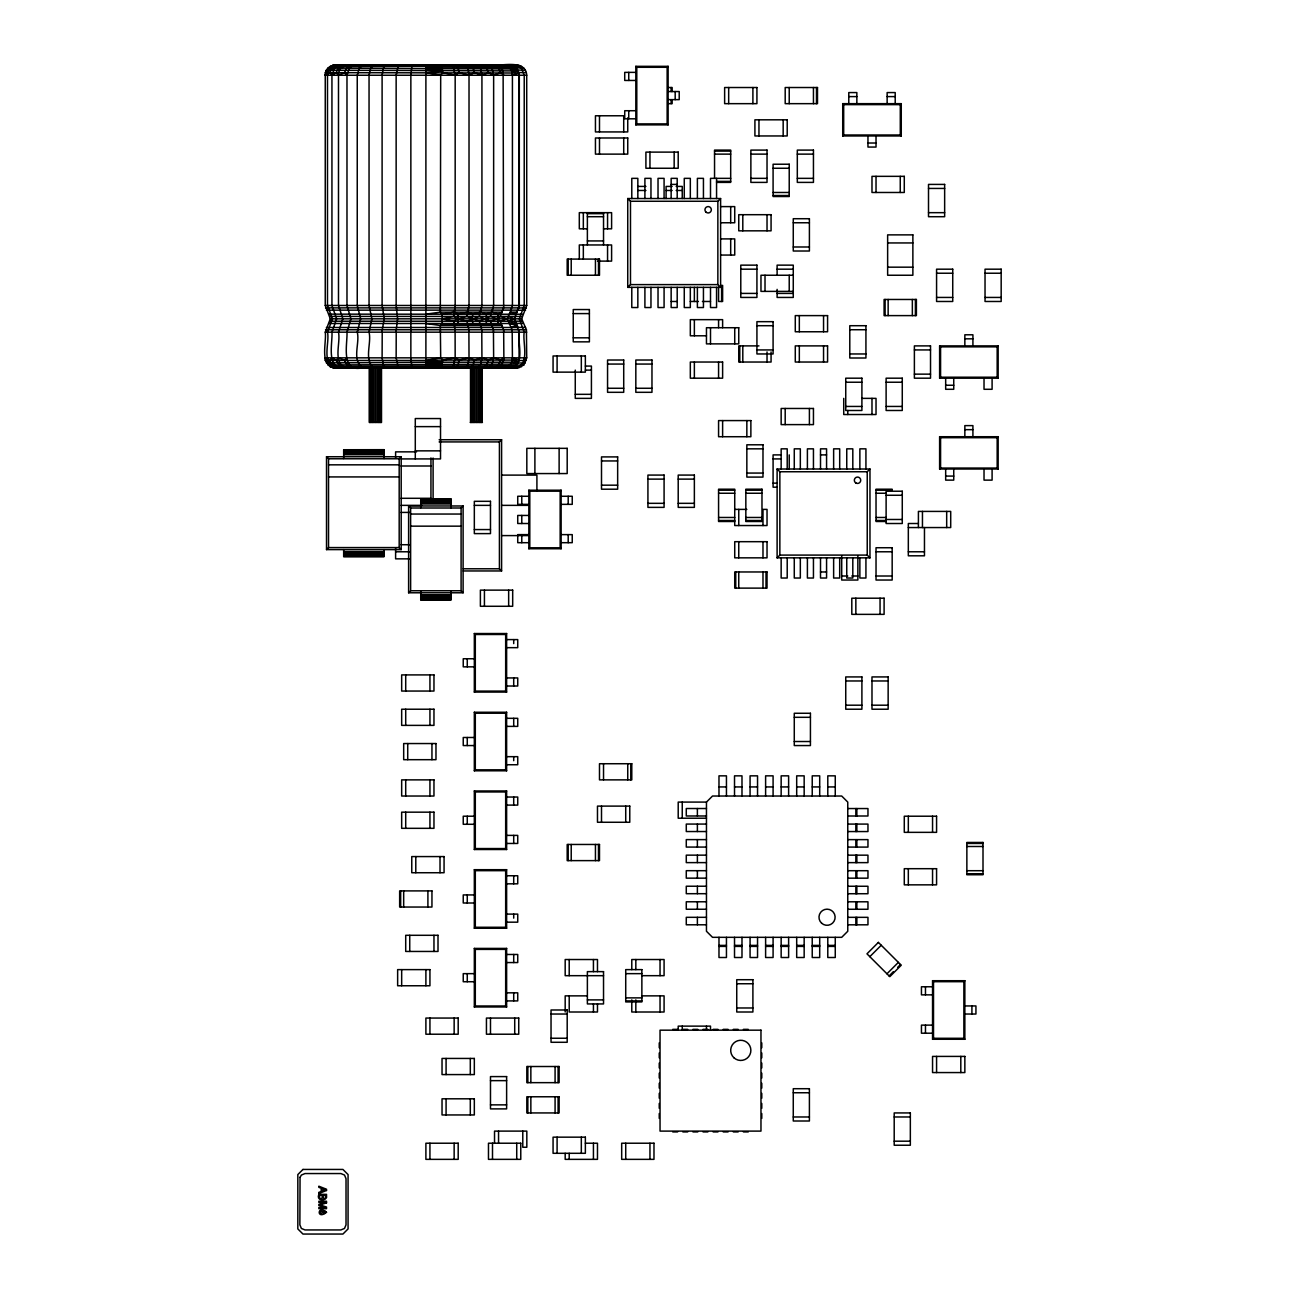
<?xml version="1.0" encoding="UTF-8"?>
<svg xmlns="http://www.w3.org/2000/svg" width="1299" height="1299" viewBox="0 0 1299 1299"><rect width="100%" height="100%" fill="white"/><g stroke="black" fill="none" stroke-linecap="round" stroke-linejoin="round"><path stroke-width="1.5" d="M335.061 65.145L332.447 65.502L493.588 65.145L499.466 66.152L503.119 70.925L503.655 307.879L500.196 316.42L497.355 318.823L490.437 321.226L479.299 316.42L466.991 321.226L457.54 318.823L453.789 316.42L441.936 318.823L453.789 321.226L457.54 318.823L466.991 316.42L479.299 321.226L490.437 316.42L497.355 318.823L500.196 321.226L507.048 318.823L510.263 312.15L515.508 314.147L518.837 307.879L519.113 75.245C519.194 70.13 515.053 65.161 509.776 65.145L335.061 65.145C329.8 65.21 324.62 69.756 325.253 75.245L325.253 305.476L330.287 318.823L325.253 332.171C326.861 342.563 318.482 367.179 336.181 367.926C320.723 363.996 329.897 342.709 327.494 332.171L332.414 318.823L327.494 305.476L327.494 75.245C327.397 69.009 333.421 64.203 339.51 65.145L334.687 68.1L331.943 75.245L331.943 305.476L336.636 318.823L331.943 332.171C332.804 342.871 325.367 369.988 344.966 367.926C332.674 361.284 340.825 343.05 338.487 332.171L342.855 318.823L338.487 305.476L338.487 75.245C338.422 62.466 353.312 65.599 361.658 65.145L441.839 66.152L442.732 72.63L440.686 75.245L440.329 312.15L442.131 314.147L442.131 323.5L440.329 325.497L440.686 357.842L442.748 360.083L441.092 367.926L361.658 367.926C340.273 372.375 347.645 343.326 346.979 332.171L350.925 318.823L346.979 305.476L346.979 75.245L349.301 68.1L352.841 65.502M500.196 321.226L503.655 329.767L503.866 357.842L503.103 362.21L499.498 366.903L493.588 367.926L441.092 367.926M498.085 367.585C504.905 369.939 512.845 365.392 512.423 357.842L512.179 329.767L507.048 318.823L500.196 316.42M453.789 316.42L455.17 305.476L455.17 75.245L452.896 65.405M326.39 327.494L518.041 327.494L514.453 318.823L519.308 305.476L519.308 75.245L516.515 67.97L509.793 64.95M500.294 64.95C509.013 64.447 526.176 62.011 526.712 75.245L526.712 305.476L521.678 318.823L526.42 329.719L526.712 357.842L325.253 357.842L325.302 360.456L425.893 360.456L442.748 360.083L455.17 357.842L459.115 360.083L457.962 365.701L455.868 367.926M509.793 368.137C526.192 365.604 517.051 342.449 519.308 332.171L514.907 321.178L514.907 316.469L521.954 316.469M442.131 314.147L454.439 312.15L457.914 314.147L457.914 323.5L454.439 325.497L442.131 323.5M526.712 75.245L325.253 75.245L326.601 70.195L330.287 66.509M325.302 360.456L330.011 366.578L335.061 367.926L516.45 368.137L523.708 365.116L526.712 357.842M466.991 316.42L469.02 305.476L469.02 75.245L468.095 68.993L465.659 65.405M503.866 357.842L500.911 360.083L493.636 357.842L488.619 360.083L481.929 357.842L474.557 360.083L472.868 365.701L469.8 367.926M425.893 314.147L440.329 312.15L501.917 312.15L498.199 314.147L491.948 312.15L486.346 314.147L480.533 312.15L472.804 314.147L472.235 318.823L472.804 323.5L480.533 325.497L486.362 323.5L491.948 325.497L498.199 323.5L501.917 325.497L440.329 325.497L425.893 323.5M479.299 316.42L481.929 305.476L481.929 75.245L480.727 68.993L477.577 65.405M488.619 360.083L486.443 365.701L482.497 367.926M486.346 314.147L486.362 323.5M490.437 316.42L493.636 305.476L493.636 75.245L492.175 68.993L488.375 65.405M500.911 360.083L498.296 365.701L493.588 367.926M498.199 314.147L497.355 318.823L498.199 323.5M344.966 65.502L340.468 66.509L337.172 70.195L336.279 72.63L338.487 75.245L344.511 72.63L346.638 68.1L352.402 65.145M411.962 65.502L410.857 75.245L410.857 357.842L411.962 367.585M336.181 367.926L329.134 364.97L326.552 360.456L327.494 357.842L332.723 364.97L338.909 367.585M334.785 65.502L336.181 65.145L331.196 66.509L327.543 70.195L326.552 72.63L327.494 75.245L332.723 68.1L339.51 65.145M325.253 75.245L326.552 72.63M330.238 360.456L331.943 357.842L336.279 360.456L340.468 366.578L344.966 367.926M398.355 65.502L396.146 75.245L396.146 305.476L397.624 318.823L396.227 329.767L396.146 357.842L398.355 367.585M452.994 367.585L455.17 357.842L455.088 329.767L453.789 321.226M336.279 360.456L338.487 357.842L344.511 360.456L348.327 366.578L352.841 367.585M332.447 367.585L506.009 367.585C512.358 369.679 519.373 364.548 519.113 357.842L518.837 329.767L325.546 329.767M344.511 360.456L346.979 357.842M668.124 124.866L667.15 123.892L667.15 67.288L668.124 66.33L635.828 66.33L635.828 124.866L668.124 124.866L668.124 66.33M635.828 124.866L636.786 123.892L636.786 67.288L635.828 66.33M401.196 549.607L399.183 547.577L399.183 458.774L401.196 456.745L326.52 456.745L326.52 549.607L401.196 549.607L401.196 456.745M326.52 549.607L328.533 547.577L328.533 458.774L326.52 456.745M627.742 287.355L630.486 284.611L717.86 284.611L720.604 287.355L720.604 198.536L627.742 198.536L627.742 287.355L720.604 287.355M627.742 198.536L630.486 201.264L717.86 201.264L720.604 198.536M463.24 570.959L501.593 570.959L499.417 568.783L499.417 441.92L501.593 439.744L439.143 439.744M463.11 592.782L461.096 590.753L461.096 508.006L463.11 505.977L408.617 505.977L408.617 592.782L463.11 592.782L463.11 505.977M842.726 135.957L843.684 134.999L900.288 134.999L901.262 135.957L901.262 103.66L842.726 103.66L842.726 135.957L901.262 135.957M408.617 592.782L410.63 590.753L410.63 508.006L408.617 505.977M842.726 103.66L843.684 104.634L900.288 104.634L901.262 103.66M561.136 548.746L560.161 547.788L560.161 491.184L561.136 490.21L528.839 490.21L528.839 548.746L561.136 548.746L561.136 490.21M528.839 548.746L529.797 547.788L529.797 491.184L528.839 490.21M506.626 692.075L505.668 691.1L505.668 634.497L506.626 633.539L474.33 633.539L474.33 692.075L506.626 692.075L506.626 633.539M474.33 692.075L475.304 691.1L475.304 634.497L474.33 633.539M506.626 770.794L505.668 769.82L505.668 713.216L506.626 712.258L474.33 712.258L474.33 770.794L506.626 770.794L506.626 712.258M474.33 770.794L475.304 769.82L475.304 713.216L474.33 712.258M506.626 849.514L505.668 848.556L505.668 791.952L506.626 790.977L474.33 790.977L474.33 849.514L506.626 849.514L506.626 790.977M939.615 378.188L940.573 377.213L997.177 377.213L998.152 378.188L998.152 345.891L939.615 345.891L939.615 378.188L998.152 378.188M474.33 849.514L475.304 848.556L475.304 791.952L474.33 790.977M777.111 557.839L779.855 555.095L867.229 555.095L869.973 557.839L869.973 469.02L777.111 469.02L777.111 557.839L869.973 557.839M777.111 469.02L779.855 471.748L867.229 471.748L869.973 469.02M939.615 345.891L940.573 346.849L997.177 346.849L998.152 345.891M506.626 928.233L505.668 927.275L505.668 870.671L506.626 869.697L474.33 869.697L474.33 928.233L506.626 928.233L506.626 869.697M474.33 928.233L475.304 927.275L475.304 870.671L474.33 869.697M939.615 469.02L940.573 468.062L997.177 468.062L998.152 469.02L998.152 436.724L939.615 436.724L939.615 469.02L998.152 469.02M939.615 436.724L940.573 437.698L997.177 437.698L998.152 436.724M506.626 1006.969L505.668 1005.994L505.668 949.39L506.626 948.416L474.33 948.416L474.33 1006.969L506.626 1006.969L506.626 948.416M474.33 1006.969L475.304 1005.994L475.304 949.39L474.33 948.416M706.461 802.084L712.518 796.027L841.703 796.027L847.76 802.084L847.76 931.269L841.703 937.326L712.518 937.326L706.461 931.269L706.461 802.084L678.208 802.084L678.208 818.224L706.461 818.224M869.827 956.665L881.242 945.25M886.957 973.795L898.372 962.38M889.101 975.939L893.371 971.652M897.658 967.382L900.516 964.524M964.848 1039.265L963.874 1038.291L963.874 981.687L964.848 980.713L932.552 980.713L932.552 1039.265L964.848 1039.265L964.848 980.713M932.552 1039.265L933.51 1038.291L933.51 981.687L932.552 980.713M385.348 65.502L383.384 68.1L382.101 75.245L382.101 305.476L384.293 318.823L382.231 329.767L382.101 357.842L383.384 364.97L385.348 367.585M465.821 367.585L468.078 364.11L469.02 357.842L468.89 329.767L466.991 321.226M373.251 65.502L370.702 68.1L369.046 75.245L369.046 305.476L371.887 318.823L369.046 332.171C371.741 343.066 363.915 358.816 373.251 367.585M477.772 367.585L480.727 364.11L481.929 357.842L481.767 329.767L479.299 321.226M503.866 75.245L500.846 72.63L493.636 75.245L488.57 72.63L481.929 75.245L474.508 72.63L469.02 75.245L459.083 72.63L455.17 75.245L442.732 72.63M362.34 65.502L359.255 68.1L357.241 75.245L357.241 305.476L360.684 318.823L357.241 332.171C360.115 342.887 351.526 359.774 362.34 367.585M336.279 72.63L331.943 75.245L330.238 72.63M488.619 367.585L492.175 364.11L493.636 357.842L493.441 329.767L490.437 321.226M519.097 367.779L502.762 367.926L506.529 366.903M472.804 323.5L467.932 325.497L457.914 323.5M511.433 327.494L516.775 325.497L509.078 323.5L329.134 323.5M497.809 65.405C502.989 64.398 509.63 65.194 511.595 70.925L517.099 68.993L327.916 68.1M516.775 312.15L510.263 312.15L512.423 305.476L512.423 75.245L518.869 73.02L325.302 72.63M510.572 68.993L515.622 67.369L425.893 68.1M383.465 65.502L384.65 65.145M512.423 75.245L512.131 72.63L518.204 70.925L326.325 70.195M509.192 67.369L513.836 66.168L330.011 66.509M459.115 360.083L469.02 357.842L474.557 360.083M370.962 65.502L372.504 65.145M457.914 314.147L467.932 312.15L472.804 314.147M359.823 65.502L361.658 65.145M440.686 357.842L425.893 360.456L442.618 362.21L518.187 362.21L512.212 360.083M507.536 66.152L511.855 65.405L502.762 65.145M514.209 368.137C531.031 366.026 522.214 342.579 524.228 332.171L519.308 318.823L524.228 305.476L524.228 75.245L521.289 67.97L514.209 64.95M442.618 70.925L425.893 72.63L440.686 75.245M332.706 65.502L336.181 65.145M512.098 367.032L504.986 367.585L513.868 366.903L509.208 365.701M425.893 70.195L442.423 68.993M338.909 65.502L344.966 65.145M330.011 366.578L515.638 365.701M327.916 364.97L517.083 364.11L511.579 362.21M437.86 367L425.893 367.585L513.868 366.903M326.325 362.892L442.618 362.21M509.078 323.5L515.508 323.483L508.347 321.226L514.453 318.823L508.347 316.42M512.261 65.307L519.097 65.307M511.855 65.405L425.893 65.145L425.893 367.926M514.55 66.33L521.581 66.33M636.786 67.288L667.15 67.288M516.515 67.97L523.708 67.97M518.041 70.097L525.332 70.097M518.983 72.582L526.355 72.582M635.828 72.371L624.722 72.371L624.722 80.457L635.828 80.457M668.124 87.52L672.151 87.52L672.151 91.547M668.124 91.547L679.215 91.547L679.215 99.633L668.124 99.633M848.783 96.597L856.853 96.597M887.136 96.597L895.206 96.597M668.124 103.66L672.151 103.66L672.151 99.633M635.828 110.724L624.722 110.724L624.722 118.81L635.828 118.81M636.786 123.892L667.15 123.892M867.959 143.02L876.029 143.02M714.547 151.106L730.688 151.106M714.547 154.126L730.688 154.126M750.871 154.126L767.027 154.126M797.31 154.126L813.45 154.126M773.084 168.253L789.224 168.253M730.688 178.353L710.504 178.353L710.504 198.536M750.871 178.353L767.027 178.353M797.31 178.353L813.45 178.353M716.561 181.373L730.688 181.373M716.561 182.396L730.688 182.396L730.688 150.099L714.547 150.099L714.547 178.353M671.145 184.409L677.201 184.409M637.841 186.423L645.912 186.423M672.151 186.423L666.095 186.423L666.095 198.536M676.194 186.423L682.251 186.423L682.251 198.536M928.509 188.436L944.649 188.436M637.841 190.466L645.912 190.466M666.095 190.466L672.151 190.466M676.194 190.466L682.251 190.466M773.084 192.479L789.224 192.479M773.084 195.516L789.224 195.516M720.604 206.606L734.731 206.606L734.731 222.762L720.604 222.762M928.509 212.663L944.649 212.663M587.375 213.669L603.532 213.669M587.375 216.706L603.532 216.706M793.267 222.762L809.407 222.762M587.375 228.819L579.305 228.819L579.305 212.663L611.602 212.663L611.602 228.819L603.532 228.819M720.604 238.902L734.731 238.902L734.731 255.059L720.604 255.059M587.375 240.932L603.532 240.932M887.639 242.945L912.872 242.945M793.267 246.989L809.407 246.989M597.475 261.115L611.602 261.115L611.602 244.959L579.305 244.959L579.305 259.086M887.639 267.172L912.872 267.172M740.787 269.185L756.927 269.185M777.111 269.185L793.267 269.185M936.579 273.228L952.735 273.228M985.032 273.228L1001.172 273.228M793.267 275.242L760.97 275.242L760.97 291.382L793.267 291.382M740.787 293.412L756.927 293.412M777.111 293.412L793.267 293.412M936.579 297.439L952.735 297.439M985.032 297.439L1001.172 297.439M671.145 301.482L677.201 301.482M690.321 301.482L698.391 301.482M702.434 301.482L710.504 301.482M325.253 305.476L526.712 305.476M325.546 307.879L518.837 307.879M519.032 307.928L526.42 307.928M326.39 310.152L518.041 310.136M518.22 310.234L525.543 310.234M573.249 313.595L589.389 313.595M329.134 314.147L522.799 314.244M329.995 316.42L514.713 316.42M330.287 318.823L521.678 318.823M329.995 321.226L514.713 321.226M514.907 321.178L521.954 321.178M515.687 323.402L522.799 323.402M756.927 325.708L773.084 325.708M518.22 327.397L525.543 327.397M519.032 329.719L526.42 329.719M849.79 329.735L865.93 329.735M325.253 332.171L526.712 332.171M706.461 335.792L690.321 335.792L690.321 319.651L722.617 319.651L722.617 327.721M573.249 337.821L589.389 337.821M964.848 338.828L972.919 338.828M758.957 345.891L738.758 345.891L738.758 362.031L771.07 362.031L771.07 351.948M756.927 349.934L773.084 349.934M914.382 349.934L930.522 349.934M849.79 353.961L865.93 353.961M442.748 360.083L518.869 360.083L512.423 357.842M518.983 360.505L526.355 360.505M518.041 362.989L525.332 362.989M607.559 364.061L623.715 364.061M635.828 364.061L651.968 364.061M516.515 365.116L523.708 365.116M585.362 366.074L591.418 366.074L591.418 398.371L575.262 398.371L575.262 370.118M514.55 366.756L521.581 366.756M585.362 370.118L591.418 370.118M914.382 374.144L930.522 374.144M845.746 382.231L861.903 382.231M886.113 382.231L902.269 382.231M945.672 385.251L953.742 385.251M607.559 388.271L623.715 388.271M635.828 388.271L651.968 388.271M575.262 394.328L591.418 394.328M861.903 398.371L876.029 398.371L876.029 414.527L843.733 414.527L843.733 398.371M845.746 406.441L861.903 406.441M886.113 406.441L902.269 406.441M470.303 422.435L482.416 422.435M415.29 426.624L440.523 426.624M964.848 429.66L972.919 429.66M439.127 441.92L499.417 441.92M746.844 448.837L762.984 448.837M343.667 449.925L384.049 449.925M343.667 450.233L384.049 450.233M343.667 450.656L384.049 450.656M415.29 450.85L440.523 450.85M343.667 451.159L384.049 451.159M343.667 451.76L384.049 451.76M416.541 451.857L395.61 451.857L395.61 457.914M343.667 452.442L384.049 452.442M343.667 453.172L384.049 453.172M343.667 453.936L384.049 453.936M343.667 454.731L384.049 454.731M781.154 454.894L773.084 454.894L773.084 487.19L777.111 487.19M820.513 454.894L826.57 454.894M328.533 458.774L399.183 458.774M401.099 458.92L440.523 458.92L440.523 418.554L415.29 418.554L415.29 458.92M773.084 458.92L781.154 458.92M601.502 460.95L617.658 460.95M328.533 464.831L399.183 464.831M401.05 466L430.943 466M746.844 473.063L762.984 473.063M501.593 475.109L536.909 475.109L536.909 491.249M945.672 476.084L953.742 476.084M328.533 476.928L399.183 476.928M647.925 479.12L664.081 479.12M678.208 479.12L694.364 479.12M773.084 483.147L777.111 483.147M601.502 485.177L617.658 485.177M892.169 489.203L876.029 489.203L876.029 521.5L886.113 521.5M718.574 490.21L734.731 490.21M745.837 490.21L761.977 490.21M876.029 490.21L892.169 490.21M529.797 491.184L560.161 491.184M718.574 493.247L734.731 493.247M745.837 493.247L761.977 493.247M876.029 493.247L886.113 493.247M886.113 495.26L902.269 495.26M528.839 496.267L517.733 496.267L517.733 504.353L528.839 504.353M561.136 496.267L572.242 496.267L572.242 504.353L561.136 504.353M401.05 498.296L430.943 498.296M420.73 499.157L451.013 499.157M420.73 499.466L451.013 499.466M420.73 499.871L451.013 499.871M420.73 500.391L451.013 500.391M420.73 500.992L451.013 500.992M420.73 501.674L451.013 501.674M420.73 502.404L451.013 502.404M420.73 503.168L451.013 503.168M647.925 503.33L664.081 503.33M678.208 503.33L694.364 503.33M420.73 503.963L451.013 503.963M401.099 505.36L421.737 505.36M474.33 505.36L490.486 505.36M501.593 505.36L527.784 505.36M410.63 508.006L461.096 508.006M734.731 509.387L746.844 509.387M401.05 512.423L409.948 512.423M410.63 514.047L461.096 514.047M528.839 515.443L517.733 515.443L517.733 523.513L528.839 523.513M718.574 517.473L734.731 517.473M745.837 517.473L761.977 517.473M876.029 517.473L886.113 517.473M886.113 519.486L902.269 519.486M718.574 520.493L734.731 520.493M745.837 520.493L761.977 520.493M876.029 520.493L886.113 520.493M734.731 521.5L718.574 521.5L718.574 489.203L734.731 489.203L734.731 525.543L767.027 525.543L767.027 509.387L762.984 509.387L762.984 525.543M918.409 523.513L908.326 523.513L908.326 555.81L924.466 555.81L924.466 527.556M410.63 526.16L461.096 526.16M908.326 527.556L950.706 527.556L950.706 511.416L918.409 511.416L918.409 527.556M474.33 529.57L490.486 529.57M528.839 534.62L517.733 534.62L517.733 542.69L528.839 542.69M561.136 534.62L572.242 534.62L572.242 542.69L561.136 542.69M501.593 535.594L527.784 535.594M401.05 544.719L409.948 544.719M328.533 547.577L399.183 547.577M529.797 547.788L560.161 547.788M343.667 551.62L384.049 551.62M395.61 551.783L409.656 551.783M876.029 551.783L892.169 551.783M908.326 551.783L924.466 551.783M343.667 552.416L384.049 552.416M343.667 553.179L384.049 553.179M343.667 553.91L384.049 553.91M343.667 554.592L384.049 554.592M343.667 555.193L384.049 555.193M343.667 555.696L384.049 555.696M343.667 556.118L384.049 556.118M343.667 556.427L384.049 556.427M409.948 558.846L395.61 558.846L395.61 548.243M463.256 568.783L499.417 568.783M820.513 571.966L826.57 571.966M841.703 576.009L847.76 576.009M851.803 576.009L857.86 576.009M876.029 576.009L892.169 576.009M410.63 590.753L461.096 590.753M420.73 594.796L451.013 594.796M420.73 595.591L451.013 595.591M420.73 596.355L451.013 596.355M420.73 597.085L451.013 597.085M420.73 597.767L451.013 597.767M420.73 598.368L451.013 598.368M420.73 598.871L451.013 598.871M420.73 599.294L451.013 599.294M420.73 590.948L420.73 599.846L451.013 599.781L451.013 590.948M420.73 599.846L451.013 599.846M475.304 634.497L505.668 634.497M506.626 639.595L517.733 639.595L517.733 647.665L506.626 647.665M474.33 658.755L463.24 658.755L463.24 666.842L474.33 666.842M506.626 677.932L517.733 677.932L517.733 686.018L506.626 686.018M845.746 680.968L861.903 680.968M871.986 680.968L888.143 680.968M475.304 691.1L505.668 691.1M845.746 705.195L861.903 705.195M871.986 705.195L888.143 705.195M475.304 713.216L505.668 713.216M794.274 717.308L810.43 717.308M506.626 718.315L517.733 718.315L517.733 726.385L506.626 726.385M474.33 737.491L463.24 737.491L463.24 745.561L474.33 745.561M794.274 741.518L810.43 741.518M506.626 756.668L517.733 756.668L517.733 764.738L506.626 764.738M475.304 769.82L505.668 769.82M718.98 786.934L726.45 786.934M734.52 786.934L741.989 786.934M750.075 786.934L757.544 786.934M765.614 786.934L773.084 786.934M781.154 786.934L788.623 786.934M796.693 786.934L804.162 786.934M812.232 786.934L819.701 786.934M827.788 786.934L835.257 786.934M475.304 791.952L505.668 791.952M506.626 797.034L517.733 797.034L517.733 805.104L506.626 805.104M706.461 808.514L686.278 808.514L686.278 815.983L706.461 815.983M847.76 808.546L867.959 808.546L867.959 815.999L847.76 815.999M474.33 816.21L463.24 816.21L463.24 824.28L474.33 824.28M706.461 824.069L686.278 824.069L686.278 831.539L706.461 831.539M847.76 824.086L867.959 824.086L867.959 831.555L847.76 831.555M506.626 835.387L517.733 835.387L517.733 843.457L506.626 843.457M706.461 839.609L686.278 839.609L686.278 847.078L706.461 847.078M847.76 839.625L867.959 839.625L867.959 847.094L847.76 847.094M966.862 843.457L983.002 843.457M966.862 846.493L983.002 846.493M475.304 848.556L505.668 848.556M706.461 855.148L686.278 855.148L686.278 862.617L706.461 862.617M847.76 855.164L867.959 855.164L867.959 862.633L847.76 862.633M475.304 870.671L505.668 870.671M706.461 870.687L686.278 870.687L686.278 878.156L706.461 878.156M847.76 870.703L867.959 870.703L867.959 878.173L847.76 878.173M966.862 870.703L983.002 870.703M966.862 873.74L983.002 873.74M506.626 875.753L517.733 875.753L517.733 883.823L506.626 883.823M706.461 886.227L686.278 886.227L686.278 893.696L706.461 893.696M847.76 886.259L867.959 886.259L867.959 893.728L847.76 893.728M474.33 894.93L463.24 894.93L463.24 903L474.33 903M706.461 901.782L686.278 901.782L686.278 909.251L706.461 909.251M847.76 901.798L867.959 901.798L867.959 909.268L847.76 909.268M506.626 914.106L517.733 914.106L517.733 922.176L506.626 922.176M706.461 917.321L686.278 917.321L686.278 924.791L706.461 924.791M847.76 917.338L867.959 917.338L867.959 924.807L847.76 924.807M475.304 927.275L505.668 927.275M718.98 945.396L726.45 945.396M734.52 945.396L741.989 945.396M750.075 945.396L757.544 945.396M765.614 945.396L773.084 945.396M781.154 945.396L788.623 945.396M796.693 945.396L804.162 945.396M812.232 945.396L819.701 945.396M827.788 945.396L835.257 945.396M718.98 946.403L726.45 946.403M734.52 946.403L741.989 946.403M750.075 946.403L757.544 946.403M765.614 946.403L773.084 946.403M781.154 946.403L788.623 946.403M796.693 946.403L804.162 946.403M812.232 946.403L819.701 946.403M827.788 946.403L835.257 946.403M475.304 949.39L505.668 949.39M506.626 954.473L517.733 954.473L517.733 962.559L506.626 962.559M474.33 973.649L463.24 973.649L463.24 981.735L474.33 981.735M625.728 973.649L641.868 973.649M603.532 975.679L565.179 975.679L565.179 959.523L597.475 959.523L597.475 971.636M641.868 975.679L664.081 975.679L664.081 959.523L631.785 959.523L631.785 969.622M933.51 981.687L963.874 981.687M736.744 983.749L752.9 983.749M932.552 986.769L921.446 986.769L921.446 994.855L932.552 994.855M506.626 992.826L517.733 992.826L517.733 1000.912L506.626 1000.912M587.375 995.862L565.179 995.862L565.179 1012.002M641.868 995.862L664.081 995.862L664.081 1012.002L631.785 1012.002L631.785 999.889M625.728 997.876L641.868 997.876M587.375 999.889L603.532 999.889M625.728 1000.912L641.868 1000.912M475.304 1005.994L505.668 1005.994M964.848 1005.946L975.939 1005.946L975.939 1014.032L964.848 1014.032M736.744 1007.975L752.9 1007.975M551.036 1014.032L567.192 1014.032M932.552 1025.122L921.446 1025.122L921.446 1033.208L932.552 1033.208M672.752 1029.36L677.607 1029.36M682.852 1029.36L687.691 1029.36M692.952 1029.36L697.79 1029.36M703.035 1029.36L707.874 1029.36M713.135 1029.36L717.974 1029.36M723.218 1029.36L728.073 1029.36M733.318 1029.36L738.157 1029.36M743.401 1029.36L748.256 1029.36M551.036 1038.242L567.192 1038.242M933.51 1038.291L963.874 1038.291M490.486 1080.638L506.626 1080.638M793.267 1092.751L809.407 1092.751M490.486 1104.864L506.626 1104.864M793.267 1116.978L809.407 1116.978M894.199 1116.978L910.339 1116.978M672.752 1131.916L677.607 1131.916M682.852 1131.916L687.691 1131.916M692.952 1131.916L697.79 1131.916M703.035 1131.916L707.874 1131.916M713.135 1131.916L717.974 1131.916M723.218 1131.916L728.073 1131.916M733.318 1131.916L738.157 1131.916M743.401 1131.916L748.256 1131.916M894.199 1141.188L910.339 1141.188M585.362 1143.217L597.475 1143.217L597.475 1159.358L565.179 1159.358L565.179 1153.301M504.986 367.585L511.92 367.649L506.009 367.585M425.893 366.578L441.839 366.903M441.839 66.152L425.893 65.502L441.092 65.145M425.893 364.97L442.163 365.701M344.966 367.585L352.402 367.926M425.893 66.509L442.147 67.369M425.893 362.892L442.423 364.11M334.785 367.585L339.51 367.926M332.706 367.585L335.061 367.926M493.588 65.145L498.296 67.369L500.846 72.63M482.497 65.145L486.427 67.369L488.57 72.63M361.658 367.926L358.102 366.578M469.8 65.145L472.852 67.369L474.508 72.63M384.65 367.926L382.361 366.578M455.868 65.145L457.962 67.369L459.083 72.63M397.819 367.926L396.26 366.578M411.686 367.926L410.89 366.578M344.511 72.63L346.979 75.245M325.253 357.842L326.552 360.456M511.595 70.925L512.131 72.63M997.177 346.849L997.177 377.213M997.177 437.698L997.177 468.062M992.095 378.188L992.095 389.294L984.025 389.294L984.025 378.188M992.095 469.02L992.095 480.127L984.025 480.127L984.025 469.02M972.919 345.891L972.919 334.785L964.848 334.785L964.848 345.891M972.919 436.724L972.919 425.617L964.848 425.617L964.848 436.724M971.912 1005.946L971.912 1014.032M960.805 1056.412L960.805 1072.568M953.742 378.188L953.742 389.294L945.672 389.294L945.672 378.188M953.742 469.02L953.742 480.127L945.672 480.127L945.672 469.02M946.679 511.416L946.679 527.556M940.573 346.849L940.573 377.213M940.573 437.698L940.573 468.062M936.579 1056.412L936.579 1072.568M932.552 816.21L932.552 832.35M932.552 868.69L932.552 884.846M925.473 986.769L925.473 994.855M925.473 1025.122L925.473 1033.208M922.452 511.416L922.452 527.556M915.389 299.468L915.389 315.608M912.353 299.468L912.353 315.608M908.326 816.21L908.326 832.35M908.326 868.69L908.326 884.846M900.288 104.634L900.288 134.999M900.256 176.339L900.256 192.479M895.206 103.66L895.206 92.57L887.136 92.57L887.136 103.66M888.143 299.468L888.143 315.608M885.106 299.468L885.106 315.608M880.056 598.206L880.056 614.362M876.029 135.957L876.029 147.063L867.959 147.063L867.959 135.957M876.029 176.339L876.029 192.479M871.986 398.371L871.986 414.527M867.229 471.748L867.229 555.095M865.93 469.02L865.93 448.837L859.873 448.837L859.873 469.02M865.93 557.839L865.93 578.023L859.873 578.023L859.873 557.839M857.86 555.81L857.86 580.036L841.703 580.036L841.703 555.81M856.853 103.66L856.853 92.57L848.783 92.57L848.783 103.66M856.853 808.546L856.853 815.999M856.853 824.086L856.853 831.555M856.853 839.625L856.853 847.094M856.853 855.164L856.853 862.633M856.853 870.703L856.853 878.173M856.853 886.259L856.853 893.728M856.853 901.798L856.853 909.268M856.853 917.338L856.853 924.807M855.846 598.206L855.846 614.362M855.846 808.546L855.846 815.999M855.846 824.086L855.846 831.555M855.846 839.625L855.846 847.094M855.846 855.164L855.846 862.633M855.846 870.703L855.846 878.173M855.846 886.259L855.846 893.728M855.846 901.798L855.846 909.268M855.846 917.338L855.846 924.807M852.81 469.02L852.81 448.837L846.753 448.837L846.753 469.02M852.81 557.839L852.81 578.023L846.753 578.023L846.753 557.839M847.76 410.484L847.76 414.527M843.684 104.634L843.684 134.999M839.69 469.02L839.69 448.837L833.633 448.837L833.633 469.02M839.69 557.839L839.69 578.023L833.633 578.023L833.633 557.839M835.257 796.027L835.257 775.844L827.788 775.844L827.788 796.027M835.257 937.326L835.257 957.509L827.788 957.509L827.788 937.326M826.57 469.02L826.57 448.837L820.513 448.837L820.513 469.02M826.57 557.839L826.57 578.023L820.513 578.023L820.513 557.839M823.55 315.608L823.55 331.765M823.55 345.891L823.55 362.031M819.701 796.027L819.701 775.844L812.232 775.844L812.232 796.027M819.701 937.326L819.701 957.509L812.232 957.509L812.232 937.326M816.486 87.52L816.486 103.66M813.45 87.52L813.45 103.66M813.45 469.02L813.45 448.837L807.393 448.837L807.393 469.02M813.45 557.839L813.45 578.023L807.393 578.023L807.393 557.839M809.407 408.471L809.407 424.611M804.162 796.027L804.162 775.844L796.693 775.844L796.693 796.027M804.162 937.326L804.162 957.509L796.693 957.509L796.693 937.326M800.33 469.02L800.33 448.837L794.274 448.837L794.274 469.02M800.33 557.839L800.33 578.023L794.274 578.023L794.274 557.839M799.323 315.608L799.323 331.765M799.323 345.891L799.323 362.031M789.224 87.52L789.224 103.66M789.224 275.242L789.224 291.382M789.224 454.894L789.224 469.02M788.623 796.027L788.623 775.844L781.154 775.844L781.154 796.027M788.623 937.326L788.623 957.509L781.154 957.509L781.154 937.326M787.21 469.02L787.21 448.837L781.154 448.837L781.154 469.02M787.21 557.839L787.21 578.023L781.154 578.023L781.154 557.839M785.197 408.471L785.197 424.611M783.167 119.817L783.167 135.957M779.855 471.748L779.855 555.095M777.111 275.242L777.111 265.142L793.267 265.142L793.267 297.439L777.111 297.439L777.111 289.368M773.084 796.027L773.084 775.844L765.614 775.844L765.614 796.027M773.084 937.326L773.084 957.509L765.614 957.509L765.614 937.326M767.027 214.692L767.027 230.832M767.027 351.948L767.027 362.031M766.02 571.966L766.02 588.122M765.014 275.242L765.014 291.382M762.984 541.683L762.984 557.839M762.984 571.966L762.984 588.122M761.782 1042.886L761.782 1047.741M761.782 1052.986L761.782 1057.824M761.782 1063.069L761.782 1067.924M761.782 1073.169L761.782 1078.008M761.782 1083.269L761.782 1088.107M761.782 1093.352L761.782 1098.191M761.782 1103.452L761.782 1108.291M761.782 1113.535L761.782 1118.39M758.957 119.817L758.957 135.957M757.544 796.027L757.544 775.844L750.075 775.844L750.075 796.027M757.544 937.326L757.544 957.509L750.075 957.509L750.075 937.326M752.9 87.52L752.9 103.66M746.844 420.584L746.844 436.724M742.801 214.692L742.801 230.832M742.801 345.891L742.801 362.031M741.989 796.027L741.989 775.844L734.52 775.844L734.52 796.027M741.989 937.326L741.989 957.509L734.52 957.509L734.52 937.326M739.781 345.891L739.781 362.031M738.758 509.387L738.758 525.543M738.758 541.683L738.758 557.839M738.758 571.966L738.758 588.122M735.737 571.966L735.737 588.122M734.731 327.721L734.731 343.878M730.688 206.606L730.688 222.762M730.688 238.902L730.688 255.059M728.674 87.52L728.674 103.66M726.45 796.027L726.45 775.844L718.98 775.844L718.98 796.027M726.45 937.326L726.45 957.509L718.98 957.509L718.98 937.326M722.617 285.342L722.617 301.482L718.574 301.482L718.574 287.355M722.617 420.584L722.617 436.724M721.611 285.342L721.611 301.482M718.574 319.651L718.574 327.721M718.574 362.031L718.574 378.188M717.86 201.264L717.86 284.611M716.561 178.353L716.561 198.536M716.561 287.355L716.561 307.538L710.504 307.538L710.504 287.355M710.504 327.721L710.504 343.878M710.504 1030.172L710.504 1026.129L678.208 1026.129L678.208 1030.172M706.461 1026.129L706.461 1030.172M703.441 198.536L703.441 178.353L697.384 178.353L697.384 198.536M703.441 287.355L703.441 307.538L697.384 307.538L697.384 287.355M697.384 808.514L697.384 815.983M697.384 824.069L697.384 831.539M697.384 839.609L697.384 847.078M697.384 855.148L697.384 862.617M697.384 870.687L697.384 878.156M697.384 886.227L697.384 893.696M697.384 901.782L697.384 909.251M697.384 917.321L697.384 924.791M694.364 287.355L694.364 301.482M694.364 319.651L694.364 335.792M694.364 362.031L694.364 378.188M690.321 198.536L690.321 178.353L684.264 178.353L684.264 198.536M690.321 287.355L690.321 307.538L684.264 307.538L684.264 287.355M682.251 802.084L682.251 818.224M682.251 1026.129L682.251 1030.172M677.201 198.536L677.201 178.353L671.145 178.353L671.145 198.536M677.201 287.355L677.201 307.538L671.145 307.538L671.145 287.355M675.188 91.547L675.188 99.633M674.165 152.113L674.165 168.253M671.145 87.52L671.145 91.547M671.145 99.633L671.145 103.66M664.081 198.536L664.081 178.353L658.025 178.353L658.025 198.536M664.081 287.355L664.081 307.538L658.025 307.538L658.025 287.355M660.038 959.523L660.038 975.679M660.038 995.862L660.038 1012.002M659.243 1042.886L659.243 1047.741M659.243 1052.986L659.243 1057.824M659.243 1063.069L659.243 1067.924M659.243 1073.169L659.243 1078.008M659.243 1083.269L659.243 1088.107M659.243 1093.352L659.243 1098.191M659.243 1103.452L659.243 1108.291M659.243 1113.535L659.243 1118.39M650.961 198.536L650.961 178.353L644.905 178.353L644.905 198.536M650.961 287.355L650.961 307.538L644.905 307.538L644.905 287.355M649.955 152.113L649.955 168.253M649.955 1143.217L649.955 1159.358M637.841 198.536L637.841 178.353L631.785 178.353L631.785 198.536M637.841 287.355L637.841 307.538L631.785 307.538L631.785 287.355M635.828 959.523L635.828 969.622M635.828 999.889L635.828 1012.002M630.778 763.731L630.778 779.871M630.486 201.264L630.486 284.611M628.748 72.371L628.748 80.457M628.748 110.724L628.748 118.81M627.742 117.803L627.742 131.93L595.445 131.93L595.445 115.773L623.715 115.773L623.715 131.93M627.742 763.731L627.742 779.871M625.728 806.111L625.728 822.267M625.728 1143.217L625.728 1159.358M623.715 137.986L623.715 154.126M607.559 212.663L607.559 228.819M607.559 244.959L607.559 261.115M603.532 212.663L603.532 244.959M603.532 763.731L603.532 779.871M601.502 806.111L601.502 822.267M599.489 115.773L599.489 131.93M599.489 137.986L599.489 154.126M598.482 259.086L598.482 275.242M598.482 844.464L598.482 860.62M597.475 1003.932L597.475 1012.002L569.206 1012.002L569.206 995.862M595.445 259.086L595.445 275.242M595.445 844.464L595.445 860.62M593.432 959.523L593.432 971.636M593.432 1003.932L593.432 1012.002M593.432 1143.217L593.432 1159.358M587.375 212.663L587.375 244.959M583.332 212.663L583.332 228.819M583.332 244.959L583.332 259.086M581.319 355.975L581.319 372.131M581.319 1137.161L581.319 1153.301M571.219 259.086L571.219 275.242M571.219 844.464L571.219 860.62M569.206 959.523L569.206 975.679M569.206 1153.301L569.206 1159.358M568.199 259.086L568.199 275.242M568.199 496.267L568.199 504.353M568.199 534.62L568.199 542.69M568.199 844.464L568.199 860.62M559.122 448.334L559.122 473.567M558.099 1066.511L558.099 1082.652M558.099 1096.778L558.099 1112.934M557.092 355.975L557.092 372.131M557.092 1137.161L557.092 1153.301M555.079 1066.511L555.079 1082.652M555.079 1096.778L555.079 1112.934M534.896 448.334L534.896 473.567M530.853 1066.511L530.853 1082.652M530.853 1096.778L530.853 1112.934M527.832 1066.511L527.832 1082.652M527.832 1096.778L527.832 1112.934M522.783 1131.104L522.783 1147.244L526.826 1147.244L526.826 1131.104L494.529 1131.104L494.529 1143.217M521.776 496.267L521.776 504.353M521.776 515.443L521.776 523.513M521.776 534.62L521.776 542.69M516.726 1143.217L516.726 1159.358M514.713 1018.059L514.713 1034.215M513.706 639.595L513.706 643.622M513.706 677.932L513.706 686.018M513.706 718.315L513.706 726.385M513.706 756.668L513.706 760.694M513.706 797.034L513.706 805.104M513.706 835.387L513.706 843.457M513.706 875.753L513.706 883.823M513.706 914.106L513.706 918.149M513.706 954.473L513.706 962.559M513.706 992.826L513.706 1000.912M508.656 590.136L508.656 606.276M501.593 439.744L501.593 570.959M498.556 1131.104L498.556 1143.217M492.5 1143.217L492.5 1159.358M490.486 1018.059L490.486 1034.215M484.43 590.136L484.43 606.276M482.205 367.926L482.205 422.435M481.604 367.926L481.604 422.435M480.63 367.926L480.63 422.435M479.38 367.926L479.38 422.435M477.918 367.926L477.918 422.435M476.36 367.926L476.36 422.435M474.784 367.926L474.784 422.435M473.323 367.926L473.323 422.435M472.073 367.926L472.073 422.435M471.115 367.926L471.115 422.435M470.514 367.926L470.514 422.435M470.303 1058.441L470.303 1074.582M470.303 1098.808L470.303 1114.948M467.267 658.755L467.267 666.842M467.267 737.491L467.267 745.561M467.267 816.21L467.267 824.28M467.267 894.93L467.267 903M467.267 973.649L467.267 981.735M454.147 1018.059L454.147 1034.215M454.147 1143.217L454.147 1159.358M451.013 507.812L451.013 498.913L420.73 498.978L420.73 507.812M446.077 1058.441L446.077 1074.582M446.077 1098.808L446.077 1114.948M440.02 856.577L440.02 872.733M433.963 935.296L433.963 951.453M433.103 458.027L433.103 500.326M431.95 743.548L431.95 759.688M430.943 457.914L430.943 500.31M429.937 674.912L429.937 691.052M429.937 709.222L429.937 725.378M429.937 779.871L429.937 796.027M429.937 812.167L429.937 828.324M429.937 1018.059L429.937 1034.215M429.937 1143.217L429.937 1159.358M427.907 890.903L427.907 907.043M425.893 969.622L425.893 985.762M415.794 856.577L415.794 872.733M409.737 935.296L409.737 951.453M407.724 743.548L407.724 759.688M405.71 674.912L405.71 691.052M405.71 709.222L405.71 725.378M405.71 779.871L405.71 796.027M405.71 812.167L405.71 828.324M403.68 890.903L403.68 907.043M401.667 969.622L401.667 985.762M400.66 890.903L400.66 907.043M384.049 458.547L384.049 449.681L343.667 449.746L343.667 458.547M384.049 549.607L384.049 556.67L343.667 556.67L343.667 549.607M381.484 367.926L381.484 422.435L369.371 422.435L369.371 367.926M381.273 367.926L381.273 422.435M380.672 367.926L380.672 422.435M379.714 367.926L379.714 422.435M378.464 367.926L378.464 422.435M377.002 367.926L377.002 422.435M375.427 367.926L375.427 422.435M373.868 367.926L373.868 422.435M372.407 367.926L372.407 422.435M371.141 367.926L371.141 422.435M370.183 367.926L370.183 422.435M369.582 367.926L369.582 422.435M325.643 1196.899C325.822 1200.244 321.649 1198.003 323.272 1195.437L325.643 1195.437L325.643 1196.899M322.379 1197.126C322.461 1200.731 317.979 1198.084 319.716 1195.437L322.379 1195.437L322.379 1197.126M323.467 1212.129C325.286 1216.449 326.406 1208.59 323.467 1212.129M322.574 1212.276C319.375 1217.407 319.327 1207.242 322.574 1212.276M326.52 1212.292C316.42 1220.524 317.167 1204.108 326.52 1212.292M326.52 1197.24C325.87 1200.958 315.998 1201.331 318.84 1194.349L326.52 1194.349L326.52 1197.24M300.053 1177.349L299.874 1224.827L301.384 1228.448L305.005 1229.942L340.89 1229.942L344.511 1228.448L346.021 1224.827L346.021 1178.68L344.511 1175.059L340.89 1173.549L305.005 1173.549L301.384 1175.059L300.053 1177.349M302.959 1169.441L297.828 1174.572L297.828 1228.919L302.959 1234.05L342.936 1234.05L348.067 1228.919L348.067 1174.572L342.936 1169.441L302.959 1169.441M878.384 942.392L866.969 953.823L889.815 976.653L901.23 965.238L878.384 942.392M326.52 1190.485L318.84 1193.537L318.84 1192.385L321.194 1191.508L321.194 1188.228L318.84 1187.351L318.84 1186.198L326.52 1189.251L326.52 1190.485M325.643 1189.868L322.087 1191.183L322.087 1188.553L325.643 1189.868M326.52 1202.89L319.992 1204.952L326.52 1207.031L326.52 1208.655L318.84 1208.655L318.84 1207.567L325.335 1207.567L318.84 1205.521L318.84 1204.384L325.335 1202.338L318.84 1202.338L318.84 1201.25L326.52 1201.25L326.52 1202.89M756.927 87.52L724.631 87.52L724.631 103.66L756.927 103.66L756.927 87.52M817.493 87.52L785.197 87.52L785.197 103.66L817.493 103.66L817.493 87.52M787.21 119.817L754.914 119.817L754.914 135.957L787.21 135.957L787.21 119.817M627.742 137.986L595.445 137.986L595.445 154.126L627.742 154.126L627.742 137.986M767.027 150.099L750.871 150.099L750.871 182.396L767.027 182.396L767.027 150.099M813.45 150.099L797.31 150.099L797.31 182.396L813.45 182.396L813.45 150.099M678.208 152.113L645.912 152.113L645.912 168.253L678.208 168.253L678.208 152.113M789.224 164.226L773.084 164.226L773.084 196.522L789.224 196.522L789.224 164.226M904.283 176.339L871.986 176.339L871.986 192.479L904.283 192.479L904.283 176.339M944.649 184.409L928.509 184.409L928.509 216.706L944.649 216.706L944.649 184.409M771.07 214.692L738.758 214.692L738.758 230.832L771.07 230.832L771.07 214.692M809.407 218.719L793.267 218.719L793.267 251.016L809.407 251.016L809.407 218.719M912.872 234.875L887.639 234.875L887.639 275.242L912.872 275.242L912.872 234.875M599.489 259.086L567.192 259.086L567.192 275.242L599.489 275.242L599.489 259.086M756.927 265.142L740.787 265.142L740.787 297.439L756.927 297.439L756.927 265.142M952.735 269.185L936.579 269.185L936.579 301.482L952.735 301.482L952.735 269.185M1001.172 269.185L985.032 269.185L985.032 301.482L1001.172 301.482L1001.172 269.185M916.396 299.468L884.099 299.468L884.099 315.608L916.396 315.608L916.396 299.468M589.389 309.552L573.249 309.552L573.249 341.848L589.389 341.848L589.389 309.552M827.577 315.608L795.28 315.608L795.28 331.765L827.577 331.765L827.577 315.608M773.084 321.665L756.927 321.665L756.927 353.961L773.084 353.961L773.084 321.665M865.93 325.708L849.79 325.708L849.79 358.004L865.93 358.004L865.93 325.708M738.758 327.721L706.461 327.721L706.461 343.878L738.758 343.878L738.758 327.721M827.577 345.891L795.28 345.891L795.28 362.031L827.577 362.031L827.577 345.891M930.522 345.891L914.382 345.891L914.382 378.188L930.522 378.188L930.522 345.891M585.362 355.975L553.065 355.975L553.065 372.131L585.362 372.131L585.362 355.975M623.715 360.018L607.559 360.018L607.559 392.314L623.715 392.314L623.715 360.018M651.968 360.018L635.828 360.018L635.828 392.314L651.968 392.314L651.968 360.018M722.617 362.031L690.321 362.031L690.321 378.188L722.617 378.188L722.617 362.031M861.903 378.188L845.746 378.188L845.746 410.484L861.903 410.484L861.903 378.188M902.269 378.188L886.113 378.188L886.113 410.484L902.269 410.484L902.269 378.188M813.45 408.471L781.154 408.471L781.154 424.611L813.45 424.611L813.45 408.471M750.871 420.584L718.574 420.584L718.574 436.724L750.871 436.724L750.871 420.584M762.984 444.794L746.844 444.794L746.844 477.09L762.984 477.09L762.984 444.794M567.192 448.334L526.826 448.334L526.826 473.567L567.192 473.567L567.192 448.334M617.658 456.907L601.502 456.907L601.502 489.203L617.658 489.203L617.658 456.907M664.081 475.077L647.925 475.077L647.925 507.373L664.081 507.373L664.081 475.077M694.364 475.077L678.208 475.077L678.208 507.373L694.364 507.373L694.364 475.077M761.977 489.203L745.837 489.203L745.837 521.5L761.977 521.5L761.977 489.203M902.269 491.217L886.113 491.217L886.113 523.513L902.269 523.513L902.269 491.217M490.486 501.317L474.33 501.317L474.33 533.613L490.486 533.613L490.486 501.317M767.027 541.683L734.731 541.683L734.731 557.839L767.027 557.839L767.027 541.683M892.169 547.74L876.029 547.74L876.029 580.036L892.169 580.036L892.169 547.74M767.027 571.966L734.731 571.966L734.731 588.122L767.027 588.122L767.027 571.966M512.683 590.136L480.386 590.136L480.386 606.276L512.683 606.276L512.683 590.136M884.099 598.206L851.803 598.206L851.803 614.362L884.099 614.362L884.099 598.206M433.963 674.912L401.667 674.912L401.667 691.052L433.963 691.052L433.963 674.912M861.903 676.925L845.746 676.925L845.746 709.222L861.903 709.222L861.903 676.925M888.143 676.925L871.986 676.925L871.986 709.222L888.143 709.222L888.143 676.925M433.963 709.222L401.667 709.222L401.667 725.378L433.963 725.378L433.963 709.222M810.43 713.265L794.274 713.265L794.274 745.561L810.43 745.561L810.43 713.265M435.977 743.548L403.68 743.548L403.68 759.688L435.977 759.688L435.977 743.548M631.785 763.731L599.489 763.731L599.489 779.871L631.785 779.871L631.785 763.731M433.963 779.871L401.667 779.871L401.667 796.027L433.963 796.027L433.963 779.871M629.771 806.111L597.475 806.111L597.475 822.267L629.771 822.267L629.771 806.111M433.963 812.167L401.667 812.167L401.667 828.324L433.963 828.324L433.963 812.167M936.579 816.21L904.283 816.21L904.283 832.35L936.579 832.35L936.579 816.21M983.002 842.45L966.862 842.45L966.862 874.747L983.002 874.747L983.002 842.45M599.489 844.464L567.192 844.464L567.192 860.62L599.489 860.62L599.489 844.464M444.063 856.577L411.767 856.577L411.767 872.733L444.063 872.733L444.063 856.577M936.579 868.69L904.283 868.69L904.283 884.846L936.579 884.846L936.579 868.69M431.95 890.903L399.654 890.903L399.654 907.043L431.95 907.043L431.95 890.903M438.007 935.296L405.71 935.296L405.71 951.453L438.007 951.453L438.007 935.296M429.937 969.622L397.64 969.622L397.64 985.762L429.937 985.762L429.937 969.622M641.868 969.622L625.728 969.622L625.728 1001.919L641.868 1001.919L641.868 969.622M603.532 971.636L587.375 971.636L587.375 1003.932L603.532 1003.932L603.532 971.636M752.9 979.706L736.744 979.706L736.744 1012.002L752.9 1012.002L752.9 979.706M567.192 1009.989L551.036 1009.989L551.036 1042.285L567.192 1042.285L567.192 1009.989M458.19 1018.059L425.893 1018.059L425.893 1034.215L458.19 1034.215L458.19 1018.059M518.739 1018.059L486.443 1018.059L486.443 1034.215L518.739 1034.215L518.739 1018.059M760.97 1030.172L660.038 1030.172L660.038 1131.104L760.97 1131.104L760.97 1030.172M964.848 1056.412L932.552 1056.412L932.552 1072.568L964.848 1072.568L964.848 1056.412M474.33 1058.441L442.033 1058.441L442.033 1074.582L474.33 1074.582L474.33 1058.441M559.122 1066.511L526.826 1066.511L526.826 1082.652L559.122 1082.652L559.122 1066.511M506.626 1076.595L490.486 1076.595L490.486 1108.891L506.626 1108.891L506.626 1076.595M809.407 1088.708L793.267 1088.708L793.267 1121.005L809.407 1121.005L809.407 1088.708M559.122 1096.778L526.826 1096.778L526.826 1112.934L559.122 1112.934L559.122 1096.778M474.33 1098.808L442.033 1098.808L442.033 1114.948L474.33 1114.948L474.33 1098.808M910.339 1112.934L894.199 1112.934L894.199 1145.231L910.339 1145.231L910.339 1112.934M585.362 1137.161L553.065 1137.161L553.065 1153.301L585.362 1153.301L585.362 1137.161M458.19 1143.217L425.893 1143.217L425.893 1159.358L458.19 1159.358L458.19 1143.217M520.769 1143.217L488.473 1143.217L488.473 1159.358L520.769 1159.358L520.769 1143.217M653.982 1143.217L621.685 1143.217L621.685 1159.358L653.982 1159.358L653.982 1143.217M733.984 1057.824A10.1 10.1 0 0 0 750.643 1052.515A10.1 10.1 0 0 0 737.718 1040.743A10.1 10.1 0 0 0 733.984 1057.824M821.585 923.167A8.07 8.07 0 0 0 834.932 918.994A8.07 8.07 0 0 0 824.654 909.527A8.07 8.07 0 0 0 821.585 923.167M855.927 483.017A3.183 3.183 0 0 0 860.717 480.257A3.183 3.183 0 0 0 855.927 477.496A3.183 3.183 0 0 0 855.927 483.017M705.893 212.029A3.183 3.183 0 0 0 711.235 210.6A3.183 3.183 0 0 0 707.322 206.687A3.183 3.183 0 0 0 705.893 212.029"/></g></svg>
